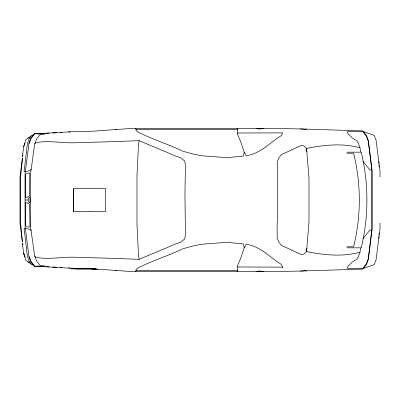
<?xml version="1.0" encoding="UTF-8"?>
<svg xmlns="http://www.w3.org/2000/svg" width="400" height="400" viewBox="0 0 400 400"><rect width="100%" height="100%" fill="white"/><g stroke="black" fill="none" stroke-linecap="round" stroke-linejoin="round"><path stroke-width="0.6" d="M256.025 128.6L259.37 128.355L263.88 128.645L237.595 128.465L237.41 133.88L240.8 142.055L244.205 152.155L246.285 155.645C260.255 153.91 269.66 142.76 281.025 135.79L282.695 132.865L237.425 133.03M28.04 200C30.77 190.45 30.77 209.55 28.04 200L24.995 200M378.81 238.36L378.905 236.61M378.995 234.86L379.09 233.11M360.71 247.965L359.98 252.185L358.255 257.11L356.565 259.545C352.49 261.105 349.61 264.52 346.925 267.74L347.255 268.255L348.22 268.515L362.93 268.255L366.475 263.55L368.28 258.685L371.665 231.125L370.795 229.96L369.915 230.155L362.95 238.56M28.99 143.475L30.9 138.615L34.545 133.85L44.9 133.945L40.31 134.28L36.62 139.075L34.7 143.96L30.57 173.65L30.32 204.23L30.57 226.35L31.1 230.925L34.7 256.04L36.62 260.925L40.31 265.72L44.9 266.055L42.55 266.255L34.545 266.15L30.9 261.385L28.99 256.525L25.095 226.575L25.095 173.425L28.99 143.475L30.785 138.59L34.3 133.8L70.455 131.81L93.09 131.18L131.115 128.465L237.595 128.465M33.78 134.27L25.935 139.51L23.61 146.87L22.415 156.79L23.025 154.75M34.7 143.96L36.025 142.65C49.745 140.01 63.775 143.72 77.635 142.615A940.235 243.025 -3.3 0 0 139.135 140.67L138.425 145.575L136.995 175.315L136.995 224.685L138.425 254.425L139.135 259.33A940.235 243.025 3.3 0 0 77.635 257.385C63.775 256.28 49.745 259.99 36.025 257.35L34.7 256.04M244.205 152.155L243.495 156.06L231.845 157.215L229.81 157.875L202.405 155.84A104.44 70.05 -1.8 0 1 182.73 151.115C168.095 144.075 152.405 139.47 137.995 131.98L136.255 130.685L135.785 128.465M371.665 231.125L371.955 229.385L371.955 170.615L368.28 141.315L366.475 136.45L362.93 131.745L348.22 131.485L347.255 131.745L346.925 132.26C349.61 135.48 352.49 138.895 356.565 140.455L358.255 142.89L359.98 147.815L360.71 152.035M282.695 267.74L282.695 267.135L281.025 264.21C269.66 257.24 260.255 246.09 246.285 244.355L244.205 247.845L240.8 257.945L237.41 266.12L237.595 271.535L263.88 271.355L259.37 271.645L256.025 271.4M135.785 271.535L136.255 269.315L137.995 268.02C152.4 260.53 168.1 255.93 182.73 248.88A104.44 70.05 1.8 0 1 202.4 244.155L229.81 242.125L231.845 242.785L243.495 243.94L244.205 247.845M23.595 146.87L24.995 143.045M31.1 169.075L30.655 170.045L29.38 170.695L25.555 171.645M31.46 135.78L29.085 139.025L27.355 143.895L24.07 171.785L25.035 171.61L25.375 171.175M28.065 138.12L29.63 137.345M139.135 259.33L175.81 243.89L180.69 242.245L184.495 239.11L185.44 235.73L184.95 194.385L185.44 164.27L184.495 160.89L180.69 157.755L175.81 156.11L139.135 140.67M363.62 268.36L374.305 264.595L376.11 259.73L380 228.94L380 223.115M68.655 132.195L70.455 131.81M359.98 252.185C342.515 257.09 324.12 255.04 306.58 251.615L304.25 253.855L301.675 254.715L281.465 245.4L278.945 242.245L277.225 238.175L277.105 226.49L277.705 207.665L277.225 161.825L278.945 157.755L281.465 154.6L301.675 145.285L304.25 146.145L306.58 148.385L308.995 178.185L308.995 221.815L306.58 251.615L306.58 248.505M258.395 129.03L267.425 128.34L300.545 128.935L363 130.945L366.54 135.68L368.35 140.535L371.995 170.175L371.995 229.825L368.35 259.465L366.54 264.32L363 269.055L300.545 271.065L267.425 271.66L258.395 270.97M28.99 256.525L30.785 261.41L34.3 266.2L70.455 268.19L93.09 268.82L131.115 271.535L237.595 271.535M115.775 270.69L116.89 270.585M300.545 271.065L306.555 270.625M38.4 133.8L41.52 133.625M45.88 133.385L49 133.215M52.74 133.005L56.485 132.8M60.225 132.595L61.47 132.525M73.48 188.66L73.635 211.74L73.48 188.66L105.27 188.23L105.27 211.77L89.39 211.54M73.48 211.74L89.44 211.54M257.235 271.39L263.88 271.355M135.785 129.305L237.52 129.305M346.83 152.17L361.21 152.17C368.79 183.445 368.79 216.555 361.21 247.83L346.83 247.83M346.83 153.18L353.56 153.18C361.22 183.75 361.22 216.25 353.56 246.82L346.83 246.82M71.285 268.87L95.84 268.87M75.925 268.98L95.685 268.98M92.14 269.185L97.985 269.185M135.785 270.695L237.52 270.695M237.425 266.97L282.695 267.135M257.235 128.61L263.88 128.645M38.4 266.2L41.52 266.375M45.88 266.615L49 266.785M52.74 266.995L56.485 267.2M60.225 267.405L61.47 267.475M300.545 128.935L306.555 129.375M25.555 228.355L29.38 229.305L30.655 229.955L31.1 230.925M115.775 129.31L116.89 129.415M359.98 147.815C342.515 142.91 324.12 144.96 306.58 148.385L306.58 151.495M68.655 267.805L70.455 268.19M363.62 131.64L374.305 135.405L376.11 140.27L380 171.06L380 176.885M28.065 261.88L29.63 262.655M23.025 245.25L22.415 243.21L23.595 253.13L25.935 260.49L33.78 265.73M362.95 161.44L369.915 169.845L370.795 170.04L371.665 168.875M25.375 228.825L25.035 228.39L24.07 228.215L27.355 256.105L29.085 260.975L31.46 264.22M378.81 161.64L378.905 163.39M378.995 165.14L379.09 166.89M25.22 202.505L25.37 225.415L26.775 226.755L29.115 227.07L29.805 226.865L29.97 226.365L29.6 204.215L29.03 203.495L25.22 202.505M25.225 176.32L25.27 197.67L29.03 196.505L29.6 195.785L29.805 173.135L29.115 172.93L26.505 173.395L25.37 174.585L25.225 176.32M22.49 158.415L20.83 174.465A584.83 584.83 0 0 0 20.83 225.535L22.395 242.005L20.005 223.36L20.005 176.64L22.395 157.995L22.49 158.415M24.995 256.955L23.61 253.13L24.98 256.955"/></g></svg>
